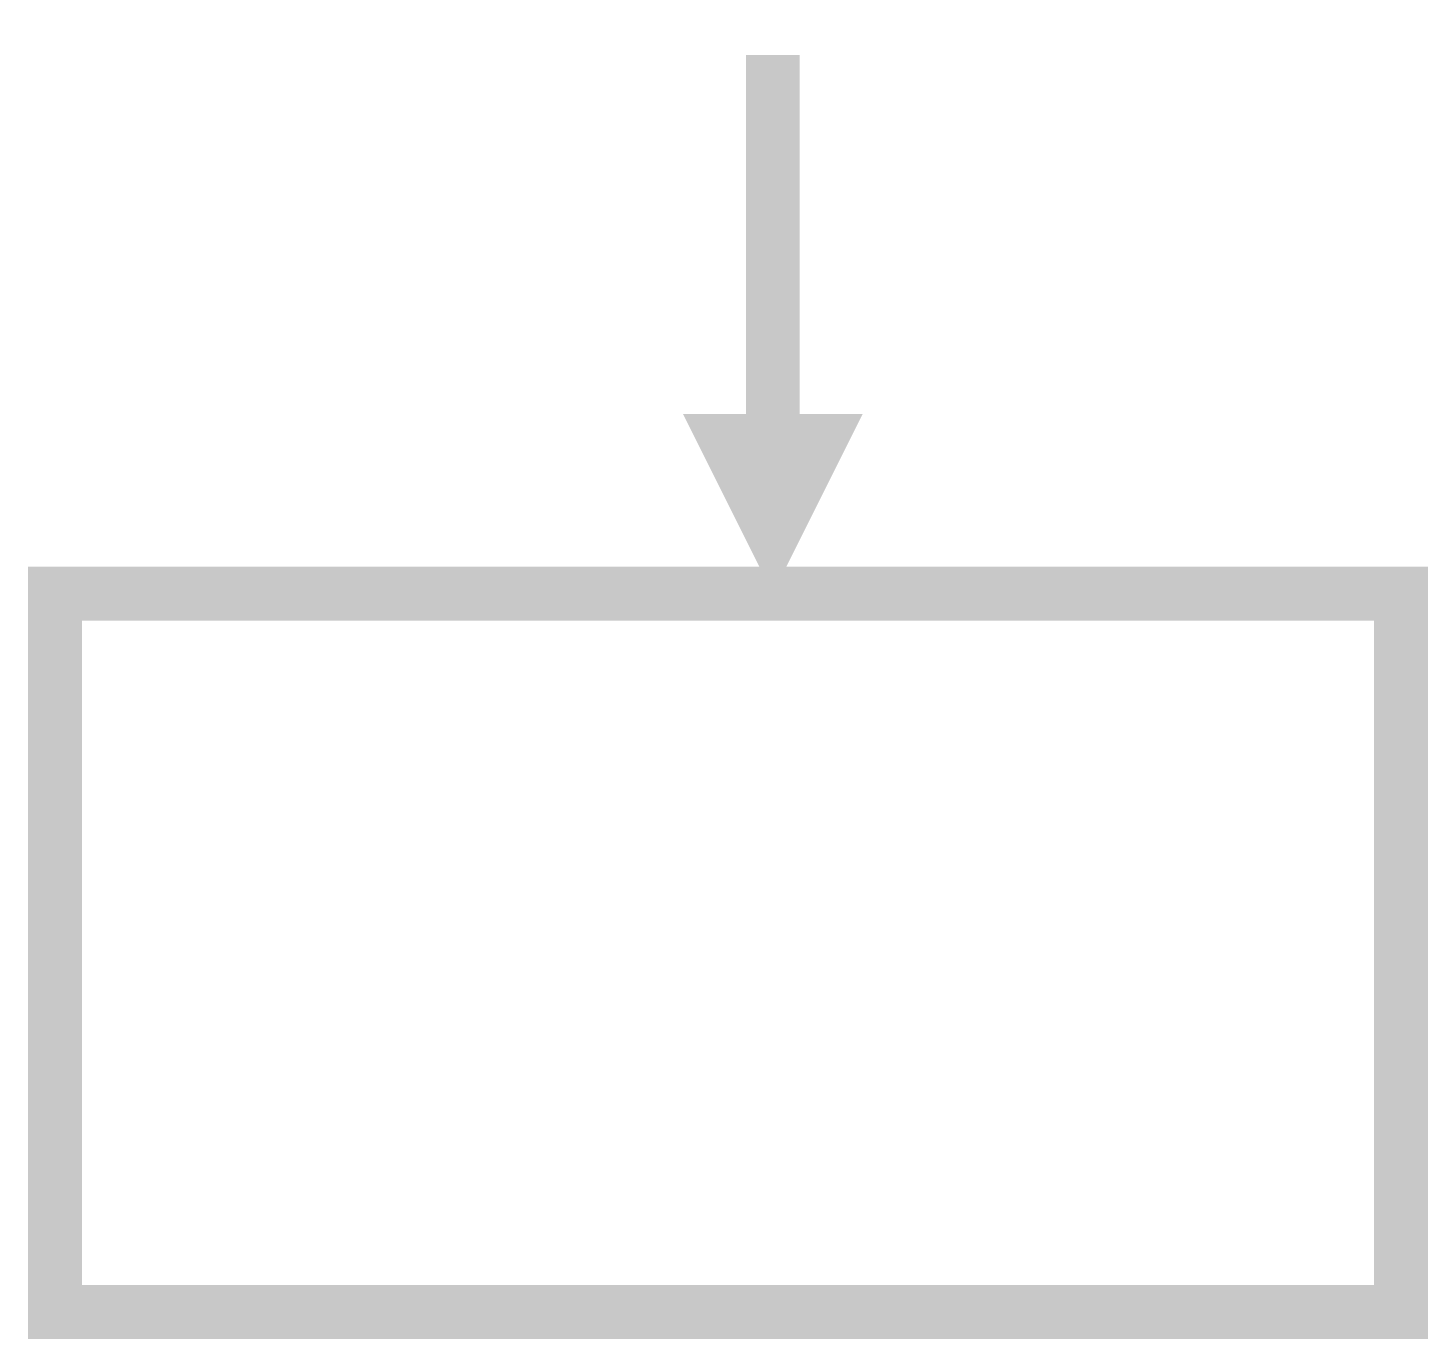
# Model space of a CAD drawing. Extents: x 3.85 to 11.65, y 0.35 to 7.65.
import ezdxf

# ---------------------------------------------------------------- set-up
doc = ezdxf.new("R2010")
doc.units = 0
doc.header["$MEASUREMENT"] = 0
doc.layers.get('0').update_dxf_attribs({"linetype": 'CONTINUOUS'})

msp = doc.modelspace()

# ---------------------------------------------------------------- linework, layer by layer
at = {"const_width": 0.3}
for points in [[(8, 5.5), (8, 7.5)], [(4, 0.5), (11.5, 0.5), (11.5, 4.5), (4, 4.5), (4, 0.5)]]:
    msp.add_lwpolyline(points, dxfattribs=at)
msp.add_solid([(8.5, 5.5), (7.5, 5.5), (8, 4.5)])

doc.saveas('drawing.dxf')
